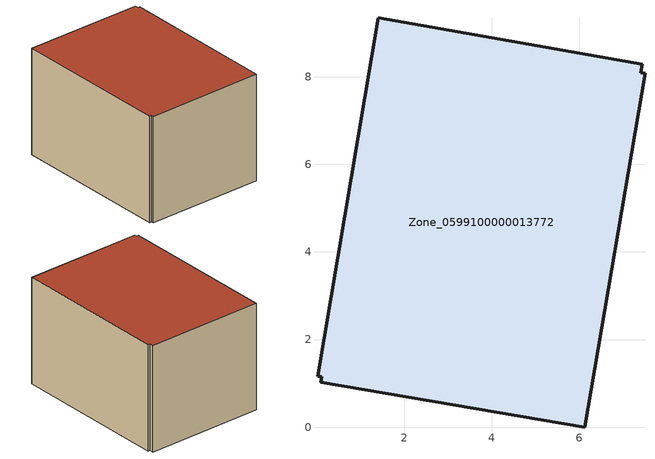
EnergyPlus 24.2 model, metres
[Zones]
Zone_0599100000013772
 floor ground (C_G): 7.41,8.1 7.5,8.08 6.12,0 0.09,1.02 0.12,1.15 0.02,1.16 1.41,9.35 7.44,8.29 z0
 wall outside (C_F): 0.09,1.02 6.12,0 7.5,8.08 7.41,8.1 7.44,8.29 1.41,9.35 0.02,1.16 0.12,1.15 0.09,1.02 z0:5.54
 roof outside (C_R): 7.5,8.08 7.41,8.1 7.44,8.29 1.41,9.35 0.02,1.16 0.12,1.15 0.09,1.02 6.12,0 z5.54
[BUILDING]
Pand.0599100000013772: North Axis=0; Terrain=City; Loads Convergence Tolerance Value=0.04; Temperature Convergence Tolerance Value=0.4; Solar Distribution=FullExterior; Maximum Number of Warmup Days=25; Minimum Number of Warmup Days=1
[Site:Location]
Rotterdam.The.Hague.AP_ZH_NLD Design_Conditions: Latitude=51.96; Longitude=4.45; Time Zone=1; Elevation=-4.5
[SITE:GROUNDTEMPERATURE:BUILDINGSURFACE]
18, 18, 18, 18, 18, 18, 18, 18, 18, 18, 18, 18
[MATERIAL] Thermal Absorptance=0.9; Solar Absorptance=0.7; Visible Absorptance=0.7
Name | Roughness | Thickness | Conductivity | Density | Specific Heat
G.TC.1946-1964 | MediumSmooth | 0.15 | 1 | 540 | 1210
F.TC.1946-1964 | Rough | 0.3 | 0.857143 | 1920 | 840
R.TC.1946-1964 | MediumRough | 0.2 | 0.235294 | 1500 | 1000
[CONSTRUCTION]
C_G: G.TC.1946-1964
C_F: F.TC.1946-1964
C_R: R.TC.1946-1964
[ZONE]
Zone_0599100000013772: Type=1; Multiplier=1; Ceiling Height=Autocalculate; Volume=Autocalculate; Floor Area=autocalculate; Part of Total Floor Area=Yes
[ZONEINFILTRATION:DESIGNFLOWRATE]
Infil_Zone_0599100000013772: Zone or ZoneList or Space or SpaceList=Zone_0599100000013772; Schedule=AlwaysOn; Design Flow Rate Calculation Method=Flow/Area; Flow Rate per Floor Area=0.003; Constant Term Coefficient=1; Temperature Term Coefficient=0; Velocity Term Coefficient=0; Velocity Squared Term Coefficient=0
[HVACTEMPLATE:ZONE:IDEALLOADSAIRSYSTEM]
Zone_0599100000013772: Maximum Heating Supply Air Temperature=50; Minimum Cooling Supply Air Temperature=13; Maximum Heating Supply Air Humidity Ratio=0.0156; Minimum Cooling Supply Air Humidity Ratio=0.0077; Heating Limit=NoLimit; Cooling Limit=NoLimit; Dehumidification Control Type=ConstantSensibleHeatRatio; Cooling Sensible Heat Ratio=0.7; Dehumidification Setpoint=60; Humidification Control Type=None; Humidification Setpoint=30; Outdoor Air Method=None; Outdoor Air Flow Rate per Person=0.00944; Outdoor Air Flow Rate per Zone Floor Area=0; Outdoor Air Flow Rate per Zone=0; Demand Controlled Ventilation Type=None; Outdoor Air Economizer Type=NoEconomizer; Heat Recovery Type=None; Sensible Heat Recovery Effectiveness=0.7; Latent Heat Recovery Effectiveness=0.65
[ZONECONTROL:THERMOSTAT]
ThermostatControl_Zone_0599100000013772: Zone or ZoneList=Zone_0599100000013772; Control Type Schedule=DualSetpointControlType; Control 1=Thermostat_Zone_0599100000013772; Temperature Difference Between Cutout And Setpoint=0
[THERMOSTATSETPOINT:DUALSETPOINT]
Thermostat_Zone_0599100000013772: Heating Setpoint Temperature Schedule=HeatingSetpoint_Zone_0599100000013772; Cooling Setpoint Temperature Schedule=CoolingSetpoint_Zone_0599100000013772
[SCHEDULE:COMPACT]
HeatingSetpoint_Zone_0599100000013772: Through: 12/31, For: AllDays, Until: 24:00, 21
CoolingSetpoint_Zone_0599100000013772: Through: 12/31, For: AllDays, Until: 24:00, 24
DualSetpointControlType: Through: 12/31, For: AllDays, Until: 24:00, 4
AlwaysOn: Through: 12/31, For: AllDays, Until: 24:00, 1
